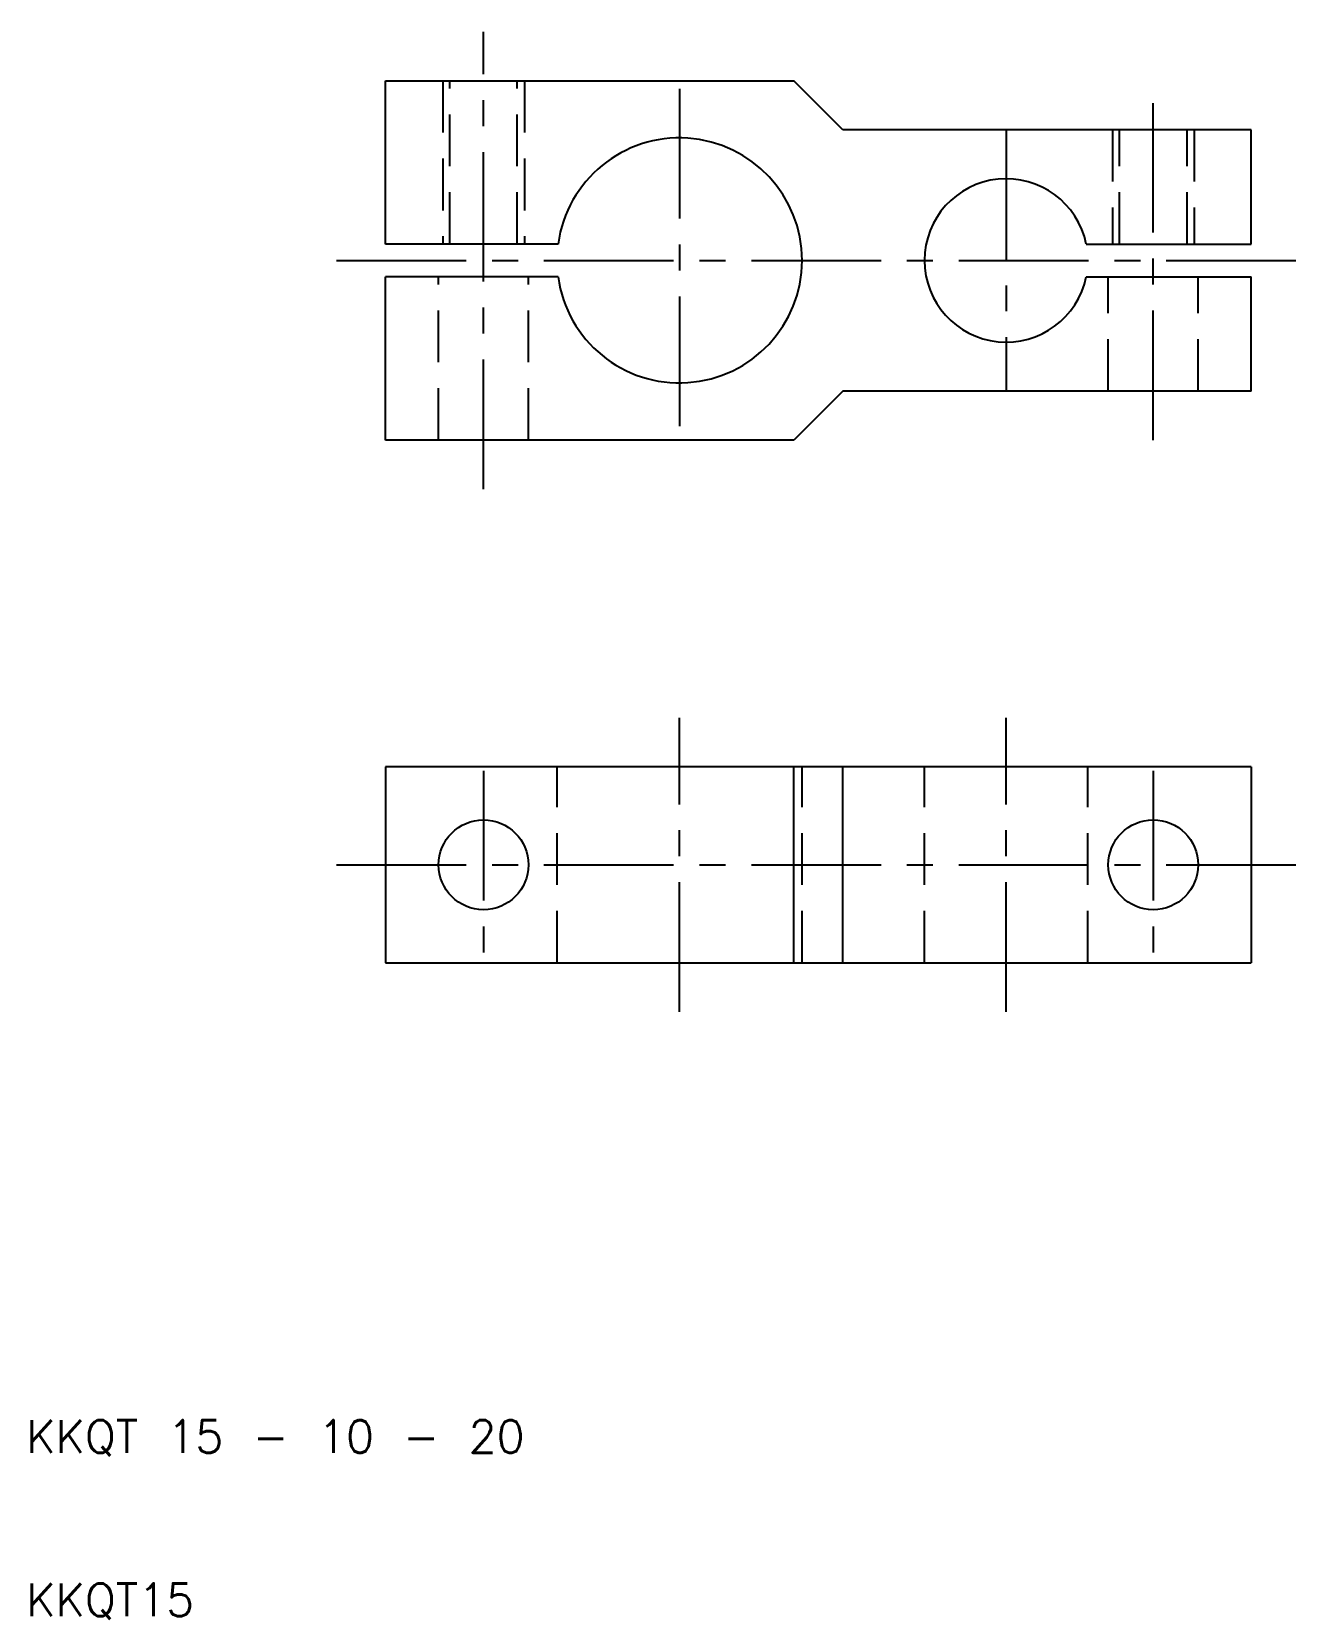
# Model space of a CAD drawing. Extents: x 10.3 to 88, y 9.8 to 107.
import ezdxf

# ---------------------------------------------------------------- set-up
doc = ezdxf.new("R2010")
doc.units = 0
doc.header["$LTSCALE"] = 0.25
doc.linetypes.add('CENTER', pattern=[50.8, 31.75, -6.35, 6.35, -6.35])
doc.linetypes.add('DASHED', pattern=[19.05, 12.7, -6.35])
doc.layers.get('0').update_dxf_attribs({"linetype": 'CONTINUOUS'})
doc.layers.add('CENTER', color=1, linetype='CENTER')
doc.styles.get("Standard").update_dxf_attribs({"font": 'txt.shx', "bigfont": 'extfont.shx'})

msp = doc.modelspace()

# ---------------------------------------------------------------- linework, layer by layer
for p, q in [((32, 94), (32, 104)), ((32, 104), (57, 104)), ((60, 101), (57, 104)), ((85, 101), (60, 101)), ((85, 94), (85, 101)), ((42.567, 94), (32, 94)), ((74.899, 94), (85, 94)), ((32, 82), (32, 92)), ((42.567, 92), (32, 92)), ((74.899, 92), (85, 92)), ((85, 85), (85, 92)), ((60, 85), (57, 82)), ((85, 85), (60, 85)), ((57, 82), (32, 82)), ((85, 62), (32, 62)), ((32, 62), (32, 50)), ((57, 50), (57, 62)), ((60, 50), (60, 62)), ((85, 62), (85, 50)), ((32, 50), (85, 50))]:
    msp.add_line(p, q)
at = {"color": 3, "linetype": 'DASHED'}
for p, q in [((35.5, 104), (35.5, 94)), ((35.933, 94), (35.933, 104)), ((40.067, 94), (40.067, 104)), ((40.5, 104), (40.5, 94)), ((76.5, 101), (76.5, 94)), ((76.933, 94), (76.933, 101)), ((81.067, 94), (81.067, 101)), ((81.5, 101), (81.5, 94)), ((35.25, 82), (35.25, 92)), ((40.75, 82), (40.75, 92)), ((76.25, 85), (76.25, 92)), ((81.75, 85), (81.75, 92)), ((42.5, 50), (42.5, 62)), ((57.5, 50), (57.5, 62)), ((65, 50), (65, 62)), ((75, 50), (75, 62))]:
    msp.add_line(p, q, dxfattribs=at)
for centre in [(38, 56), (79, 56)]:
    msp.add_circle(centre, 2.75)
for centre, radius, start, end in [((50, 93), 7.5, 187.66226, 172.33774), ((70, 93), 5, 11.53696, 348.46304)]:
    msp.add_arc(centre, radius, start, end)
at = {"layer": 'CENTER', "color": 1, "linetype": 'CENTER'}
for p, q in [((38, 79), (38, 107)), ((79, 82), (79, 104)), ((50, 103.5), (50, 82.5)), ((70, 101), (70, 85)), ((29, 93), (88, 93)), ((50, 47), (50, 65)), ((70, 47), (70, 65)), ((38, 61.75), (38, 50.25)), ((79, 61.75), (79, 50.25)), ((29, 56), (88, 56))]:
    msp.add_line(p, q, dxfattribs=at)

# ---------------------------------------------------------------- texts
for s, p in [('KKQT 15 - 10 - 20', (10, 20)), ('KKQT15', (10, 10))]:
    msp.add_text(s, height=2).set_placement(p)

doc.saveas('drawing.dxf')
